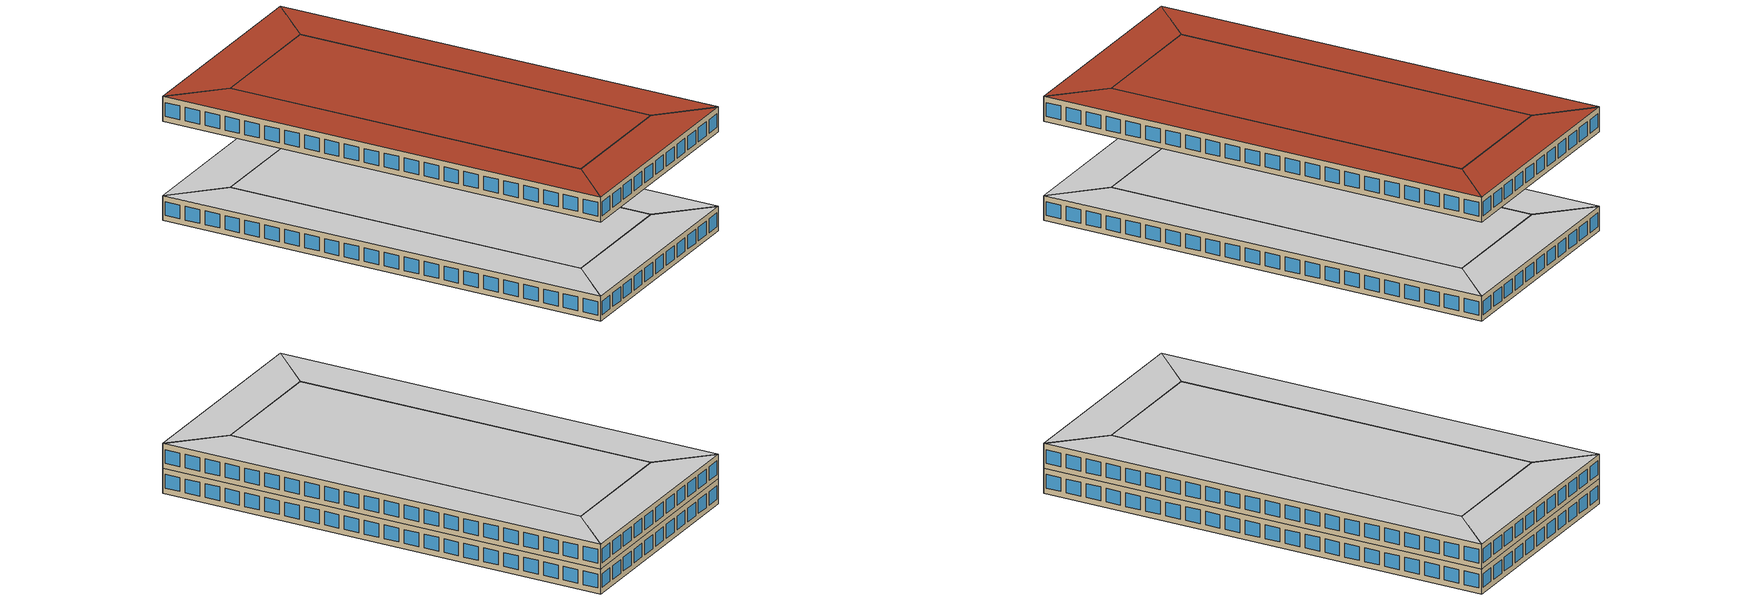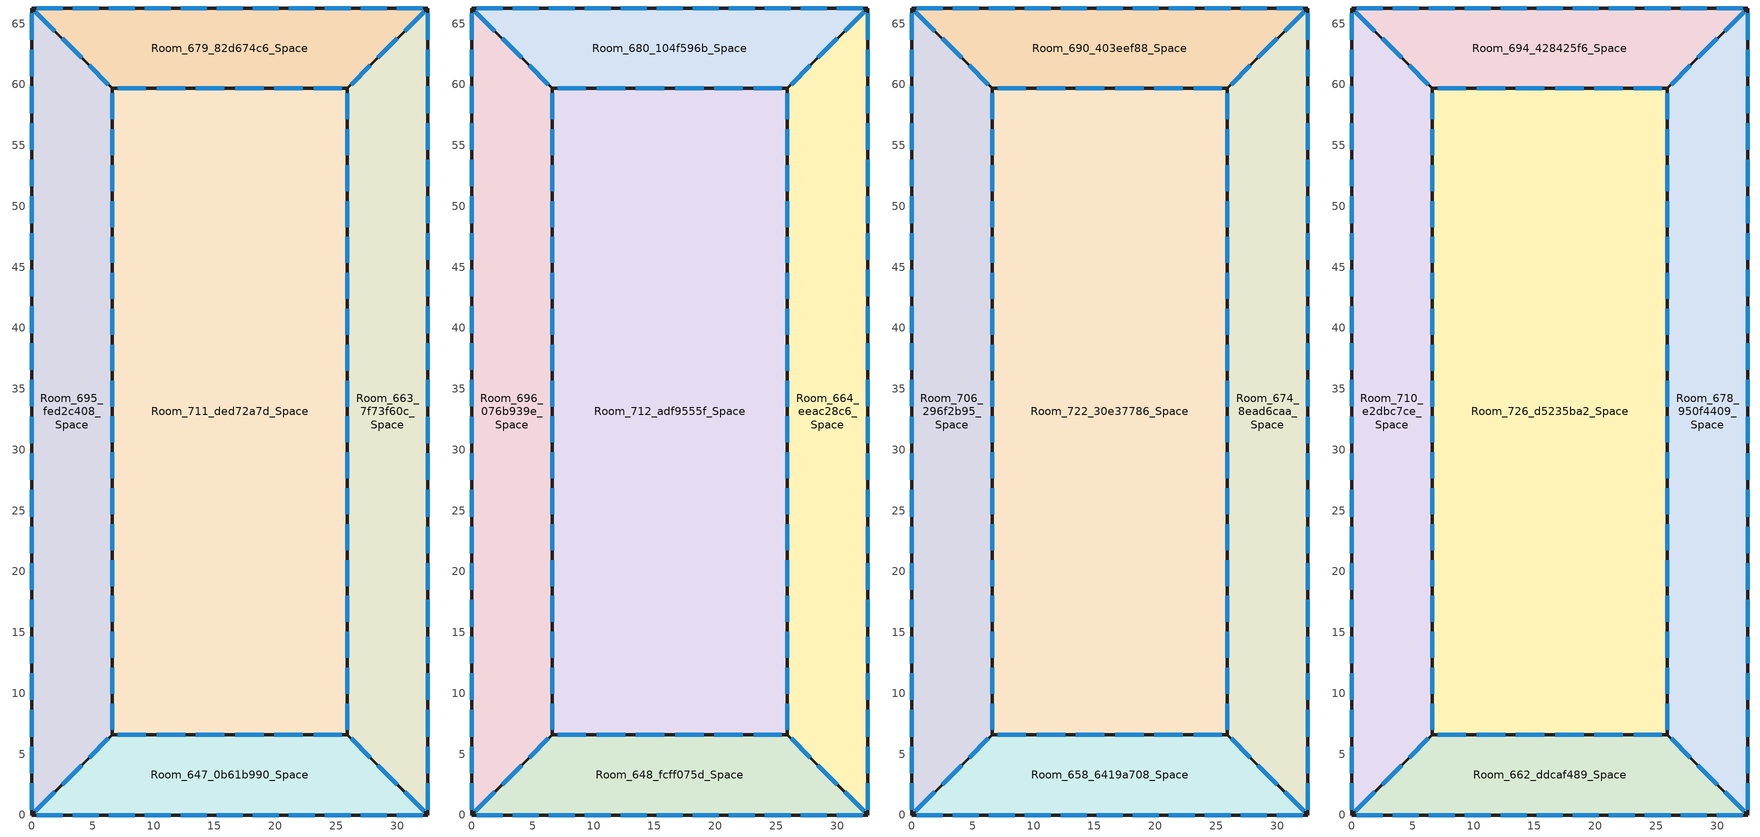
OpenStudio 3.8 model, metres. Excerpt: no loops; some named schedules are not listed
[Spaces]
Room_647_0b61b990_Space
 floor ground: 25.92,6.6 32.52,0 0,0 6.6,6.6 z0
 wall outside: 25.92,6.6 6.6,6.6 0,0 32.52,0 25.92,6.6 z0:3.62
 window: 25.48,6.6 23.15,6.6 / 22.26,6.6 19.92,6.6 / 19.04,6.6 16.7,6.6 / 15.82,6.6 13.48,6.6 / 12.6,6.6 10.26,6.6 / 9.38,6.6 7.04,6.6 / 6.3,6.3 4.7,4.7 / 4.1,4.1 2.5,2.5 / 1.9,1.9 0.3,0.3 / 32.22,0.3 30.63,1.9 / 30.02,2.5 28.43,4.1 / 27.82,4.7 26.23,6.3 / 0.41,0 2.55,0 / 3.36,0 5.51,0 / 6.32,0 8.46,0 / 9.28,0 11.42,0 / 12.23,0 14.38,0 / 15.19,0 17.33,0 / 18.15,0 20.29,0 / 21.1,0 23.25,0 / 24.06,0 26.2,0 / 27.02,0 29.16,0 / 29.97,0 32.12,0 z0.8:2.8
 roof outside: 32.52,0 25.92,6.6 6.6,6.6 0,0 z3.62
Room_663_7f73f60c_Space
 floor ground: 32.52,66.29 32.52,0 25.92,6.6 25.92,59.69 z0
 wall outside: 25.92,6.6 32.52,0 32.52,66.29 25.92,59.69 25.92,6.6 z0:3.62
 window: 26.23,6.3 27.82,4.7 / 28.43,4.1 30.02,2.5 / 30.63,1.9 32.22,0.3 / 25.92,59.28 25.92,57.14 / 25.92,56.33 25.92,54.19 / 25.92,53.38 25.92,51.24 / 25.92,50.43 25.92,48.29 / 25.92,47.48 25.92,45.35 / 25.92,44.53 25.92,42.4 / 25.92,41.58 25.92,39.45 / 25.92,38.64 25.92,36.5 / 25.92,35.69 25.92,33.55 / 25.92,32.74 25.92,30.6 / 25.92,29.79 25.92,27.65 / 25.92,26.84 25.92,24.7 / 25.92,23.89 25.92,21.75 / 25.92,20.94 25.92,18.8 / 25.92,17.99 25.92,15.85 / 25.92,15.04 25.92,12.9 / 25.92,12.09 25.92,9.95 / 25.92,9.14 25.92,7 / 32.22,65.98 30.63,64.39 / 30.02,63.78 28.43,62.19 / 27.82,61.58 26.23,59.99 / 32.52,0.41 32.52,2.6 / 32.52,3.43 32.52,5.61 / 32.52,6.44 32.52,8.62 / 32.52,9.45 32.52,11.64 / 32.52,12.47 32.52,14.65 / 32.52,15.48 32.52,17.66 / 32.52,18.49 32.52,20.68 / 32.52,21.51 32.52,23.69 / 32.52,24.52 32.52,26.7 / 32.52,27.53 32.52,29.72 / 32.52,30.54 32.52,32.73 / 32.52,33.56 32.52,35.74 / 32.52,36.57 32.52,38.75 / 32.52,39.58 32.52,41.77 / 32.52,42.6 32.52,44.78 / 32.52,45.61 32.52,47.79 / 32.52,48.62 32.52,50.81 / 32.52,51.63 32.52,53.82 / 32.52,54.65 32.52,56.83 / 32.52,57.66 32.52,59.84 / 32.52,60.67 32.52,62.86 / 32.52,63.69 32.52,65.87 z0.8:2.8
 roof outside: 32.52,0 32.52,66.29 25.92,59.69 25.92,6.6 z3.62
Room_679_82d674c6_Space
 floor ground: 0,66.29 32.52,66.29 25.92,59.69 6.6,59.69 z0
 wall outside: 25.92,59.69 32.52,66.29 0,66.29 6.6,59.69 25.92,59.69 z0:3.62
 window: 26.23,59.99 27.82,61.58 / 28.43,62.19 30.02,63.78 / 30.63,64.39 32.22,65.98 / 7.04,59.69 9.38,59.69 / 10.26,59.69 12.6,59.69 / 13.48,59.69 15.82,59.69 / 16.7,59.69 19.04,59.69 / 19.92,59.69 22.26,59.69 / 23.15,59.69 25.48,59.69 / 0.3,65.98 1.9,64.39 / 2.5,63.78 4.1,62.19 / 4.7,61.58 6.3,59.99 / 32.12,66.29 29.97,66.29 / 29.16,66.29 27.02,66.29 / 26.2,66.29 24.06,66.29 / 23.25,66.29 21.1,66.29 / 20.29,66.29 18.15,66.29 / 17.33,66.29 15.19,66.29 / 14.38,66.29 12.23,66.29 / 11.42,66.29 9.28,66.29 / 8.46,66.29 6.32,66.29 / 5.51,66.29 3.36,66.29 / 2.55,66.29 0.41,66.29 z0.8:2.8
 roof outside: 25.92,59.69 32.52,66.29 0,66.29 6.6,59.69 z3.62
Room_695_fed2c408_Space
 floor ground: 0,66.29 6.6,59.69 6.6,6.6 0,0 z0
 wall outside: 6.6,59.69 0,66.29 0,0 6.6,6.6 6.6,59.69 z0:3.62
 window: 6.3,59.99 4.7,61.58 / 4.1,62.19 2.5,63.78 / 1.9,64.39 0.3,65.98 / 0.3,0.3 1.9,1.9 / 2.5,2.5 4.1,4.1 / 4.7,4.7 6.3,6.3 / 6.6,7 6.6,9.14 / 6.6,9.95 6.6,12.09 / 6.6,12.9 6.6,15.04 / 6.6,15.85 6.6,17.99 / 6.6,18.8 6.6,20.94 / 6.6,21.75 6.6,23.89 / 6.6,24.7 6.6,26.84 / 6.6,27.65 6.6,29.79 / 6.6,30.6 6.6,32.74 / 6.6,33.55 6.6,35.69 / 6.6,36.5 6.6,38.64 / 6.6,39.45 6.6,41.58 / 6.6,42.4 6.6,44.53 / 6.6,45.35 6.6,47.48 / 6.6,48.29 6.6,50.43 / 6.6,51.24 6.6,53.38 / 6.6,54.19 6.6,56.33 / 6.6,57.14 6.6,59.28 / 0,65.87 0,63.69 / 0,62.86 0,60.67 / 0,59.85 0,57.66 / 0,56.83 0,54.65 / 0,53.82 0,51.63 / 0,50.81 0,48.62 / 0,47.79 0,45.61 / 0,44.78 0,42.6 / 0,41.77 0,39.58 / 0,38.75 0,36.57 / 0,35.74 0,33.56 / 0,32.73 0,30.54 / 0,29.72 0,27.53 / 0,26.7 0,24.52 / 0,23.69 0,21.51 / 0,20.68 0,18.49 / 0,17.66 0,15.48 / 0,14.65 0,12.47 / 0,11.64 0,9.45 / 0,8.62 0,6.44 / 0,5.61 0,3.43 / 0,2.6 0,0.41 z0.8:2.8
 roof outside: 0,0 6.6,6.6 6.6,59.69 0,66.29 z3.62
Room_711_ded72a7d_Space
 floor ground: 6.6,59.69 25.92,59.69 25.92,6.6 6.6,6.6 z0
 wall outside: 6.6,59.69 6.6,6.6 25.92,6.6 25.92,59.69 6.6,59.69 z0:3.62
 window: 6.6,59.28 6.6,57.14 / 6.6,56.33 6.6,54.19 / 6.6,53.38 6.6,51.24 / 6.6,50.43 6.6,48.29 / 6.6,47.48 6.6,45.35 / 6.6,44.53 6.6,42.4 / 6.6,41.58 6.6,39.45 / 6.6,38.64 6.6,36.5 / 6.6,35.69 6.6,33.55 / 6.6,32.74 6.6,30.6 / 6.6,29.79 6.6,27.65 / 6.6,26.84 6.6,24.7 / 6.6,23.89 6.6,21.75 / 6.6,20.94 6.6,18.8 / 6.6,17.99 6.6,15.85 / 6.6,15.04 6.6,12.9 / 6.6,12.09 6.6,9.95 / 6.6,9.14 6.6,7 / 25.48,59.69 23.15,59.69 / 22.26,59.69 19.92,59.69 / 19.04,59.69 16.7,59.69 / 15.82,59.69 13.48,59.69 / 12.6,59.69 10.26,59.69 / 9.38,59.69 7.04,59.69 / 25.92,7 25.92,9.14 / 25.92,9.95 25.92,12.09 / 25.92,12.9 25.92,15.04 / 25.92,15.85 25.92,17.99 / 25.92,18.8 25.92,20.94 / 25.92,21.75 25.92,23.89 / 25.92,24.7 25.92,26.84 / 25.92,27.65 25.92,29.79 / 25.92,30.6 25.92,32.74 / 25.92,33.55 25.92,35.69 / 25.92,36.5 25.92,38.64 / 25.92,39.45 25.92,41.58 / 25.92,42.4 25.92,44.53 / 25.92,45.35 25.92,47.48 / 25.92,48.29 25.92,50.43 / 25.92,51.24 25.92,53.38 / 25.92,54.19 25.92,56.33 / 25.92,57.14 25.92,59.28 / 7.04,6.6 9.38,6.6 / 10.26,6.6 12.6,6.6 / 13.48,6.6 15.82,6.6 / 16.7,6.6 19.04,6.6 / 19.92,6.6 22.26,6.6 / 23.15,6.6 25.48,6.6 z0.8:2.8
 roof outside: 25.92,6.6 25.92,59.69 6.6,59.69 6.6,6.6 z3.62
Room_648_fcff075d_Space
 floor outside: 25.92,6.6 32.52,0 0,0 6.6,6.6 z3.62
 wall outside: 25.92,6.6 6.6,6.6 0,0 32.52,0 25.92,6.6 z3.62:7.25
 window: 25.48,6.6 23.15,6.6 / 22.26,6.6 19.92,6.6 / 19.04,6.6 16.7,6.6 / 15.82,6.6 13.48,6.6 / 12.6,6.6 10.26,6.6 / 9.38,6.6 7.04,6.6 / 6.3,6.3 4.7,4.7 / 4.1,4.1 2.5,2.5 / 1.9,1.9 0.3,0.3 / 32.22,0.3 30.63,1.9 / 30.02,2.5 28.43,4.1 / 27.82,4.7 26.23,6.3 / 0.41,0 2.55,0 / 3.36,0 5.51,0 / 6.32,0 8.46,0 / 9.28,0 11.42,0 / 12.23,0 14.38,0 / 15.19,0 17.33,0 / 18.15,0 20.29,0 / 21.1,0 23.25,0 / 24.06,0 26.2,0 / 27.02,0 29.16,0 / 29.97,0 32.12,0 z4.42:6.42
 ceiling adiabatic: 32.52,0 25.92,6.6 6.6,6.6 0,0 z7.25
Room_680_104f596b_Space
 floor outside: 0,66.29 32.52,66.29 25.92,59.69 6.6,59.69 z3.62
 wall outside: 25.92,59.69 32.52,66.29 0,66.29 6.6,59.69 25.92,59.69 z3.62:7.25
 window: 26.23,59.99 27.82,61.58 / 28.43,62.19 30.02,63.78 / 30.63,64.39 32.22,65.98 / 7.04,59.69 9.38,59.69 / 10.26,59.69 12.6,59.69 / 13.48,59.69 15.82,59.69 / 16.7,59.69 19.04,59.69 / 19.92,59.69 22.26,59.69 / 23.15,59.69 25.48,59.69 / 0.3,65.98 1.9,64.39 / 2.5,63.78 4.1,62.19 / 4.7,61.58 6.3,59.99 / 32.12,66.29 29.97,66.29 / 29.16,66.29 27.02,66.29 / 26.2,66.29 24.06,66.29 / 23.25,66.29 21.1,66.29 / 20.29,66.29 18.15,66.29 / 17.33,66.29 15.19,66.29 / 14.38,66.29 12.23,66.29 / 11.42,66.29 9.28,66.29 / 8.46,66.29 6.32,66.29 / 5.51,66.29 3.36,66.29 / 2.55,66.29 0.41,66.29 z4.42:6.42
 ceiling adiabatic: 25.92,59.69 32.52,66.29 0,66.29 6.6,59.69 z7.25
Room_696_076b939e_Space
 floor outside: 0,66.29 6.6,59.69 6.6,6.6 0,0 z3.62
 wall outside: 6.6,59.69 0,66.29 0,0 6.6,6.6 6.6,59.69 z3.62:7.25
 window: 6.3,59.99 4.7,61.58 / 4.1,62.19 2.5,63.78 / 1.9,64.39 0.3,65.98 / 0.3,0.3 1.9,1.9 / 2.5,2.5 4.1,4.1 / 4.7,4.7 6.3,6.3 / 6.6,7 6.6,9.14 / 6.6,9.95 6.6,12.09 / 6.6,12.9 6.6,15.04 / 6.6,15.85 6.6,17.99 / 6.6,18.8 6.6,20.94 / 6.6,21.75 6.6,23.89 / 6.6,24.7 6.6,26.84 / 6.6,27.65 6.6,29.79 / 6.6,30.6 6.6,32.74 / 6.6,33.55 6.6,35.69 / 6.6,36.5 6.6,38.64 / 6.6,39.45 6.6,41.58 / 6.6,42.4 6.6,44.53 / 6.6,45.35 6.6,47.48 / 6.6,48.29 6.6,50.43 / 6.6,51.24 6.6,53.38 / 6.6,54.19 6.6,56.33 / 6.6,57.14 6.6,59.28 / 0,65.87 0,63.69 / 0,62.86 0,60.67 / 0,59.85 0,57.66 / 0,56.83 0,54.65 / 0,53.82 0,51.63 / 0,50.81 0,48.62 / 0,47.79 0,45.61 / 0,44.78 0,42.6 / 0,41.77 0,39.58 / 0,38.75 0,36.57 / 0,35.74 0,33.56 / 0,32.73 0,30.54 / 0,29.72 0,27.53 / 0,26.7 0,24.52 / 0,23.69 0,21.51 / 0,20.68 0,18.49 / 0,17.66 0,15.48 / 0,14.65 0,12.47 / 0,11.64 0,9.45 / 0,8.62 0,6.44 / 0,5.61 0,3.43 / 0,2.6 0,0.41 z4.42:6.42
 ceiling adiabatic: 0,0 6.6,6.6 6.6,59.69 0,66.29 z7.25
Room_712_adf9555f_Space
 floor outside: 6.6,59.69 25.92,59.69 25.92,6.6 6.6,6.6 z3.62
 wall outside: 6.6,59.69 6.6,6.6 25.92,6.6 25.92,59.69 6.6,59.69 z3.62:7.25
 window: 13.48,6.6 15.82,6.6 / 23.15,6.6 25.48,6.6 / 7.04,6.6 9.38,6.6 / 10.26,6.6 12.6,6.6 / 16.7,6.6 19.04,6.6 / 19.92,6.6 22.26,6.6 / 15.82,59.69 13.48,59.69 / 19.04,59.69 16.7,59.69 / 22.26,59.69 19.92,59.69 / 9.38,59.69 7.04,59.69 / 25.48,59.69 23.15,59.69 / 12.6,59.69 10.26,59.69 / 6.6,56.33 6.6,54.19 / 6.6,15.04 6.6,12.9 / 6.6,29.79 6.6,27.65 / 6.6,41.58 6.6,39.45 / 6.6,35.69 6.6,33.55 / 6.6,9.14 6.6,7 / 6.6,12.09 6.6,9.95 / 6.6,38.64 6.6,36.5 / 6.6,44.53 6.6,42.4 / 6.6,50.43 6.6,48.29 / 6.6,17.99 6.6,15.85 / 6.6,32.74 6.6,30.6 / 6.6,26.84 6.6,24.7 / 6.6,23.89 6.6,21.75 / 6.6,20.94 6.6,18.8 / 6.6,47.48 6.6,45.35 / 6.6,53.38 6.6,51.24 / 6.6,59.28 6.6,57.14 / 25.92,9.95 25.92,12.09 / 25.92,7 25.92,9.14 / 25.92,57.14 25.92,59.28 / 25.92,54.19 25.92,56.33 / 25.92,45.35 25.92,47.48 / 25.92,42.4 25.92,44.53 / 25.92,39.45 25.92,41.58 / 25.92,36.5 25.92,38.64 / 25.92,24.7 25.92,26.84 / 25.92,15.85 25.92,17.99 / 25.92,12.9 25.92,15.04 / 25.92,27.65 25.92,29.79 / 25.92,18.8 25.92,20.94 / 25.92,21.75 25.92,23.89 / 25.92,51.24 25.92,53.38 / 25.92,48.29 25.92,50.43 / 25.92,33.55 25.92,35.69 / 25.92,30.6 25.92,32.74 z4.42:6.42
 ceiling adiabatic: 25.92,6.6 25.92,59.69 6.6,59.69 6.6,6.6 z7.25
Room_664_eeac28c6_Space
 floor outside: 32.52,66.29 32.52,0 25.92,6.6 25.92,59.69 z3.62
 wall outside: 32.52,0 32.52,66.29 25.92,59.69 25.92,6.6 32.52,0 z3.62:7.25
 window: 26.23,6.3 27.82,4.7 / 28.43,4.1 30.02,2.5 / 30.63,1.9 32.22,0.3 / 32.22,65.98 30.63,64.39 / 30.02,63.78 28.43,62.19 / 27.82,61.58 26.23,59.99 / 32.52,9.45 32.52,11.64 / 32.52,63.69 32.52,65.87 / 32.52,39.58 32.52,41.77 / 32.52,24.52 32.52,26.7 / 32.52,27.53 32.52,29.72 / 32.52,3.43 32.52,5.61 / 32.52,6.44 32.52,8.62 / 32.52,12.47 32.52,14.65 / 32.52,15.48 32.52,17.66 / 32.52,18.49 32.52,20.68 / 32.52,21.51 32.52,23.69 / 32.52,60.67 32.52,62.86 / 32.52,57.66 32.52,59.84 / 32.52,54.65 32.52,56.83 / 32.52,51.63 32.52,53.82 / 32.52,48.62 32.52,50.81 / 32.52,45.61 32.52,47.79 / 32.52,42.6 32.52,44.78 / 32.52,36.57 32.52,38.75 / 32.52,33.56 32.52,35.74 / 32.52,30.54 32.52,32.73 / 32.52,0.41 32.52,2.6 / 25.92,12.09 25.92,9.95 / 25.92,26.84 25.92,24.7 / 25.92,38.64 25.92,36.5 / 25.92,41.58 25.92,39.45 / 25.92,44.53 25.92,42.4 / 25.92,47.48 25.92,45.35 / 25.92,56.33 25.92,54.19 / 25.92,59.28 25.92,57.14 / 25.92,17.99 25.92,15.85 / 25.92,15.04 25.92,12.9 / 25.92,9.14 25.92,7 / 25.92,29.79 25.92,27.65 / 25.92,23.89 25.92,21.75 / 25.92,20.94 25.92,18.8 / 25.92,32.74 25.92,30.6 / 25.92,35.69 25.92,33.55 / 25.92,50.43 25.92,48.29 / 25.92,53.38 25.92,51.24 z4.42:6.42
 ceiling adiabatic: 32.52,0 32.52,66.29 25.92,59.69 25.92,6.6 z7.25
Room_658_6419a708_Space
 floor adiabatic: 25.92,6.6 32.52,0 0,0 6.6,6.6 z39.88
 wall outside: 25.92,6.6 6.6,6.6 0,0 32.52,0 25.92,6.6 z39.88:43.5
 window: 25.48,6.6 23.15,6.6 / 22.26,6.6 19.92,6.6 / 19.04,6.6 16.7,6.6 / 15.82,6.6 13.48,6.6 / 12.6,6.6 10.26,6.6 / 9.38,6.6 7.04,6.6 / 6.3,6.3 4.7,4.7 / 4.1,4.1 2.5,2.5 / 1.9,1.9 0.3,0.3 / 32.22,0.3 30.63,1.9 / 30.02,2.5 28.43,4.1 / 27.82,4.7 26.23,6.3 / 0.41,0 2.55,0 / 3.36,0 5.51,0 / 6.32,0 8.46,0 / 9.28,0 11.42,0 / 12.23,0 14.38,0 / 15.19,0 17.33,0 / 18.15,0 20.29,0 / 21.1,0 23.25,0 / 24.06,0 26.2,0 / 27.02,0 29.16,0 / 29.97,0 32.12,0 z40.67:42.67
 ceiling adiabatic: 32.52,0 25.92,6.6 6.6,6.6 0,0 z43.5
Room_674_8ead6caa_Space
 floor adiabatic: 32.52,66.29 32.52,0 25.92,6.6 25.92,59.69 z39.88
 wall outside: 25.92,6.6 32.52,0 32.52,66.29 25.92,59.69 25.92,6.6 z39.88:43.5
 window: 26.23,6.3 27.82,4.7 / 28.43,4.1 30.02,2.5 / 30.63,1.9 32.22,0.3 / 25.92,59.28 25.92,57.14 / 25.92,56.33 25.92,54.19 / 25.92,53.38 25.92,51.24 / 25.92,50.43 25.92,48.29 / 25.92,47.48 25.92,45.35 / 25.92,44.53 25.92,42.4 / 25.92,41.58 25.92,39.45 / 25.92,38.64 25.92,36.5 / 25.92,35.69 25.92,33.55 / 25.92,32.74 25.92,30.6 / 25.92,29.79 25.92,27.65 / 25.92,26.84 25.92,24.7 / 25.92,23.89 25.92,21.75 / 25.92,20.94 25.92,18.8 / 25.92,17.99 25.92,15.85 / 25.92,15.04 25.92,12.9 / 25.92,12.09 25.92,9.95 / 25.92,9.14 25.92,7 / 32.22,65.98 30.63,64.39 / 30.02,63.78 28.43,62.19 / 27.82,61.58 26.23,59.99 / 32.52,0.41 32.52,2.6 / 32.52,3.43 32.52,5.61 / 32.52,6.44 32.52,8.62 / 32.52,9.45 32.52,11.64 / 32.52,12.47 32.52,14.65 / 32.52,15.48 32.52,17.66 / 32.52,18.49 32.52,20.68 / 32.52,21.51 32.52,23.69 / 32.52,24.52 32.52,26.7 / 32.52,27.53 32.52,29.72 / 32.52,30.54 32.52,32.73 / 32.52,33.56 32.52,35.74 / 32.52,36.57 32.52,38.75 / 32.52,39.58 32.52,41.77 / 32.52,42.6 32.52,44.78 / 32.52,45.61 32.52,47.79 / 32.52,48.62 32.52,50.81 / 32.52,51.63 32.52,53.82 / 32.52,54.65 32.52,56.83 / 32.52,57.66 32.52,59.84 / 32.52,60.67 32.52,62.86 / 32.52,63.69 32.52,65.87 z40.67:42.67
 ceiling adiabatic: 32.52,0 32.52,66.29 25.92,59.69 25.92,6.6 z43.5
Room_690_403eef88_Space
 floor adiabatic: 0,66.29 32.52,66.29 25.92,59.69 6.6,59.69 z39.88
 wall outside: 25.92,59.69 32.52,66.29 0,66.29 6.6,59.69 25.92,59.69 z39.88:43.5
 window: 26.23,59.99 27.82,61.58 / 28.43,62.19 30.02,63.78 / 30.63,64.39 32.22,65.98 / 7.04,59.69 9.38,59.69 / 10.26,59.69 12.6,59.69 / 13.48,59.69 15.82,59.69 / 16.7,59.69 19.04,59.69 / 19.92,59.69 22.26,59.69 / 23.15,59.69 25.48,59.69 / 0.3,65.98 1.9,64.39 / 2.5,63.78 4.1,62.19 / 4.7,61.58 6.3,59.99 / 32.12,66.29 29.97,66.29 / 29.16,66.29 27.02,66.29 / 26.2,66.29 24.06,66.29 / 23.25,66.29 21.1,66.29 / 20.29,66.29 18.15,66.29 / 17.33,66.29 15.19,66.29 / 14.38,66.29 12.23,66.29 / 11.42,66.29 9.28,66.29 / 8.46,66.29 6.32,66.29 / 5.51,66.29 3.36,66.29 / 2.55,66.29 0.41,66.29 z40.67:42.67
 ceiling adiabatic: 25.92,59.69 32.52,66.29 0,66.29 6.6,59.69 z43.5
Room_706_296f2b95_Space
 floor adiabatic: 0,66.29 6.6,59.69 6.6,6.6 0,0 z39.88
 wall outside: 6.6,59.69 0,66.29 0,0 6.6,6.6 6.6,59.69 z39.88:43.5
 window: 6.3,59.99 4.7,61.58 / 4.1,62.19 2.5,63.78 / 1.9,64.39 0.3,65.98 / 0.3,0.3 1.9,1.9 / 2.5,2.5 4.1,4.1 / 4.7,4.7 6.3,6.3 / 6.6,7 6.6,9.14 / 6.6,9.95 6.6,12.09 / 6.6,12.9 6.6,15.04 / 6.6,15.85 6.6,17.99 / 6.6,18.8 6.6,20.94 / 6.6,21.75 6.6,23.89 / 6.6,24.7 6.6,26.84 / 6.6,27.65 6.6,29.79 / 6.6,30.6 6.6,32.74 / 6.6,33.55 6.6,35.69 / 6.6,36.5 6.6,38.64 / 6.6,39.45 6.6,41.58 / 6.6,42.4 6.6,44.53 / 6.6,45.35 6.6,47.48 / 6.6,48.29 6.6,50.43 / 6.6,51.24 6.6,53.38 / 6.6,54.19 6.6,56.33 / 6.6,57.14 6.6,59.28 / 0,65.87 0,63.69 / 0,62.86 0,60.67 / 0,59.85 0,57.66 / 0,56.83 0,54.65 / 0,53.82 0,51.63 / 0,50.81 0,48.62 / 0,47.79 0,45.61 / 0,44.78 0,42.6 / 0,41.77 0,39.58 / 0,38.75 0,36.57 / 0,35.74 0,33.56 / 0,32.73 0,30.54 / 0,29.72 0,27.53 / 0,26.7 0,24.52 / 0,23.69 0,21.51 / 0,20.68 0,18.49 / 0,17.66 0,15.48 / 0,14.65 0,12.47 / 0,11.64 0,9.45 / 0,8.62 0,6.44 / 0,5.61 0,3.43 / 0,2.6 0,0.41 z40.67:42.67
 ceiling adiabatic: 0,0 6.6,6.6 6.6,59.69 0,66.29 z43.5
Room_722_30e37786_Space
 floor adiabatic: 6.6,59.69 25.92,59.69 25.92,6.6 6.6,6.6 z39.88
 wall outside: 6.6,59.69 6.6,6.6 25.92,6.6 25.92,59.69 6.6,59.69 z39.88:43.5
 window: 6.6,59.28 6.6,57.14 / 6.6,56.33 6.6,54.19 / 6.6,53.38 6.6,51.24 / 6.6,50.43 6.6,48.29 / 6.6,47.48 6.6,45.35 / 6.6,44.53 6.6,42.4 / 6.6,41.58 6.6,39.45 / 6.6,38.64 6.6,36.5 / 6.6,35.69 6.6,33.55 / 6.6,32.74 6.6,30.6 / 6.6,29.79 6.6,27.65 / 6.6,26.84 6.6,24.7 / 6.6,23.89 6.6,21.75 / 6.6,20.94 6.6,18.8 / 6.6,17.99 6.6,15.85 / 6.6,15.04 6.6,12.9 / 6.6,12.09 6.6,9.95 / 6.6,9.14 6.6,7 / 25.48,59.69 23.15,59.69 / 22.26,59.69 19.92,59.69 / 19.04,59.69 16.7,59.69 / 15.82,59.69 13.48,59.69 / 12.6,59.69 10.26,59.69 / 9.38,59.69 7.04,59.69 / 25.92,7 25.92,9.14 / 25.92,9.95 25.92,12.09 / 25.92,12.9 25.92,15.04 / 25.92,15.85 25.92,17.99 / 25.92,18.8 25.92,20.94 / 25.92,21.75 25.92,23.89 / 25.92,24.7 25.92,26.84 / 25.92,27.65 25.92,29.79 / 25.92,30.6 25.92,32.74 / 25.92,33.55 25.92,35.69 / 25.92,36.5 25.92,38.64 / 25.92,39.45 25.92,41.58 / 25.92,42.4 25.92,44.53 / 25.92,45.35 25.92,47.48 / 25.92,48.29 25.92,50.43 / 25.92,51.24 25.92,53.38 / 25.92,54.19 25.92,56.33 / 25.92,57.14 25.92,59.28 / 7.04,6.6 9.38,6.6 / 10.26,6.6 12.6,6.6 / 13.48,6.6 15.82,6.6 / 16.7,6.6 19.04,6.6 / 19.92,6.6 22.26,6.6 / 23.15,6.6 25.48,6.6 z40.67:42.67
 ceiling adiabatic: 25.92,6.6 25.92,59.69 6.6,59.69 6.6,6.6 z43.5
Room_662_ddcaf489_Space
 floor adiabatic: 25.92,6.6 32.52,0 0,0 6.6,6.6 z54.38
 wall outside: 25.92,6.6 6.6,6.6 0,0 32.52,0 25.92,6.6 z54.38:58
 window: 25.48,6.6 23.15,6.6 / 22.26,6.6 19.92,6.6 / 19.04,6.6 16.7,6.6 / 15.82,6.6 13.48,6.6 / 12.6,6.6 10.26,6.6 / 9.38,6.6 7.04,6.6 / 6.3,6.3 4.7,4.7 / 4.1,4.1 2.5,2.5 / 1.9,1.9 0.3,0.3 / 32.22,0.3 30.63,1.9 / 30.02,2.5 28.43,4.1 / 27.82,4.7 26.23,6.3 / 0.41,0 2.55,0 / 3.36,0 5.51,0 / 6.32,0 8.46,0 / 9.28,0 11.42,0 / 12.23,0 14.38,0 / 15.19,0 17.33,0 / 18.15,0 20.29,0 / 21.1,0 23.25,0 / 24.06,0 26.2,0 / 27.02,0 29.16,0 / 29.97,0 32.12,0 z55.17:57.17
 roof outside: 32.52,0 25.92,6.6 6.6,6.6 0,0 z58
Room_678_950f4409_Space
 floor adiabatic: 32.52,66.29 32.52,0 25.92,6.6 25.92,59.69 z54.38
 wall outside: 25.92,6.6 32.52,0 32.52,66.29 25.92,59.69 25.92,6.6 z54.38:58
 window: 26.23,6.3 27.82,4.7 / 28.43,4.1 30.02,2.5 / 30.63,1.9 32.22,0.3 / 25.92,59.28 25.92,57.14 / 25.92,56.33 25.92,54.19 / 25.92,53.38 25.92,51.24 / 25.92,50.43 25.92,48.29 / 25.92,47.48 25.92,45.35 / 25.92,44.53 25.92,42.4 / 25.92,41.58 25.92,39.45 / 25.92,38.64 25.92,36.5 / 25.92,35.69 25.92,33.55 / 25.92,32.74 25.92,30.6 / 25.92,29.79 25.92,27.65 / 25.92,26.84 25.92,24.7 / 25.92,23.89 25.92,21.75 / 25.92,20.94 25.92,18.8 / 25.92,17.99 25.92,15.85 / 25.92,15.04 25.92,12.9 / 25.92,12.09 25.92,9.95 / 25.92,9.14 25.92,7 / 32.22,65.98 30.63,64.39 / 30.02,63.78 28.43,62.19 / 27.82,61.58 26.23,59.99 / 32.52,0.41 32.52,2.6 / 32.52,3.43 32.52,5.61 / 32.52,6.44 32.52,8.62 / 32.52,9.45 32.52,11.64 / 32.52,12.47 32.52,14.65 / 32.52,15.48 32.52,17.66 / 32.52,18.49 32.52,20.68 / 32.52,21.51 32.52,23.69 / 32.52,24.52 32.52,26.7 / 32.52,27.53 32.52,29.72 / 32.52,30.54 32.52,32.73 / 32.52,33.56 32.52,35.74 / 32.52,36.57 32.52,38.75 / 32.52,39.58 32.52,41.77 / 32.52,42.6 32.52,44.78 / 32.52,45.61 32.52,47.79 / 32.52,48.62 32.52,50.81 / 32.52,51.63 32.52,53.82 / 32.52,54.65 32.52,56.83 / 32.52,57.66 32.52,59.84 / 32.52,60.67 32.52,62.86 / 32.52,63.69 32.52,65.87 z55.17:57.17
 roof outside: 32.52,0 32.52,66.29 25.92,59.69 25.92,6.6 z58
Room_694_428425f6_Space
 floor adiabatic: 0,66.29 32.52,66.29 25.92,59.69 6.6,59.69 z54.38
 wall outside: 25.92,59.69 32.52,66.29 0,66.29 6.6,59.69 25.92,59.69 z54.38:58
 window: 26.23,59.99 27.82,61.58 / 28.43,62.19 30.02,63.78 / 30.63,64.39 32.22,65.98 / 7.04,59.69 9.38,59.69 / 10.26,59.69 12.6,59.69 / 13.48,59.69 15.82,59.69 / 16.7,59.69 19.04,59.69 / 19.92,59.69 22.26,59.69 / 23.15,59.69 25.48,59.69 / 0.3,65.98 1.9,64.39 / 2.5,63.78 4.1,62.19 / 4.7,61.58 6.3,59.99 / 32.12,66.29 29.97,66.29 / 29.16,66.29 27.02,66.29 / 26.2,66.29 24.06,66.29 / 23.25,66.29 21.1,66.29 / 20.29,66.29 18.15,66.29 / 17.33,66.29 15.19,66.29 / 14.38,66.29 12.23,66.29 / 11.42,66.29 9.28,66.29 / 8.46,66.29 6.32,66.29 / 5.51,66.29 3.36,66.29 / 2.55,66.29 0.41,66.29 z55.17:57.17
 roof outside: 25.92,59.69 32.52,66.29 0,66.29 6.6,59.69 z58
Room_710_e2dbc7ce_Space
 floor adiabatic: 0,66.29 6.6,59.69 6.6,6.6 0,0 z54.38
 wall outside: 6.6,59.69 0,66.29 0,0 6.6,6.6 6.6,59.69 z54.38:58
 window: 6.3,59.99 4.7,61.58 / 4.1,62.19 2.5,63.78 / 1.9,64.39 0.3,65.98 / 0.3,0.3 1.9,1.9 / 2.5,2.5 4.1,4.1 / 4.7,4.7 6.3,6.3 / 6.6,7 6.6,9.14 / 6.6,9.95 6.6,12.09 / 6.6,12.9 6.6,15.04 / 6.6,15.85 6.6,17.99 / 6.6,18.8 6.6,20.94 / 6.6,21.75 6.6,23.89 / 6.6,24.7 6.6,26.84 / 6.6,27.65 6.6,29.79 / 6.6,30.6 6.6,32.74 / 6.6,33.55 6.6,35.69 / 6.6,36.5 6.6,38.64 / 6.6,39.45 6.6,41.58 / 6.6,42.4 6.6,44.53 / 6.6,45.35 6.6,47.48 / 6.6,48.29 6.6,50.43 / 6.6,51.24 6.6,53.38 / 6.6,54.19 6.6,56.33 / 6.6,57.14 6.6,59.28 / 0,65.87 0,63.69 / 0,62.86 0,60.67 / 0,59.85 0,57.66 / 0,56.83 0,54.65 / 0,53.82 0,51.63 / 0,50.81 0,48.62 / 0,47.79 0,45.61 / 0,44.78 0,42.6 / 0,41.77 0,39.58 / 0,38.75 0,36.57 / 0,35.74 0,33.56 / 0,32.73 0,30.54 / 0,29.72 0,27.53 / 0,26.7 0,24.52 / 0,23.69 0,21.51 / 0,20.68 0,18.49 / 0,17.66 0,15.48 / 0,14.65 0,12.47 / 0,11.64 0,9.45 / 0,8.62 0,6.44 / 0,5.61 0,3.43 / 0,2.6 0,0.41 z55.17:57.17
 roof outside: 0,0 6.6,6.6 6.6,59.69 0,66.29 z58
Room_726_d5235ba2_Space
 floor adiabatic: 6.6,59.69 25.92,59.69 25.92,6.6 6.6,6.6 z54.38
 wall outside: 6.6,59.69 6.6,6.6 25.92,6.6 25.92,59.69 6.6,59.69 z54.38:58
 window: 6.6,59.28 6.6,57.14 / 6.6,56.33 6.6,54.19 / 6.6,53.38 6.6,51.24 / 6.6,50.43 6.6,48.29 / 6.6,47.48 6.6,45.35 / 6.6,44.53 6.6,42.4 / 6.6,41.58 6.6,39.45 / 6.6,38.64 6.6,36.5 / 6.6,35.69 6.6,33.55 / 6.6,32.74 6.6,30.6 / 6.6,29.79 6.6,27.65 / 6.6,26.84 6.6,24.7 / 6.6,23.89 6.6,21.75 / 6.6,20.94 6.6,18.8 / 6.6,17.99 6.6,15.85 / 6.6,15.04 6.6,12.9 / 6.6,12.09 6.6,9.95 / 6.6,9.14 6.6,7 / 25.48,59.69 23.15,59.69 / 22.26,59.69 19.92,59.69 / 19.04,59.69 16.7,59.69 / 15.82,59.69 13.48,59.69 / 12.6,59.69 10.26,59.69 / 9.38,59.69 7.04,59.69 / 25.92,7 25.92,9.14 / 25.92,9.95 25.92,12.09 / 25.92,12.9 25.92,15.04 / 25.92,15.85 25.92,17.99 / 25.92,18.8 25.92,20.94 / 25.92,21.75 25.92,23.89 / 25.92,24.7 25.92,26.84 / 25.92,27.65 25.92,29.79 / 25.92,30.6 25.92,32.74 / 25.92,33.55 25.92,35.69 / 25.92,36.5 25.92,38.64 / 25.92,39.45 25.92,41.58 / 25.92,42.4 25.92,44.53 / 25.92,45.35 25.92,47.48 / 25.92,48.29 25.92,50.43 / 25.92,51.24 25.92,53.38 / 25.92,54.19 25.92,56.33 / 25.92,57.14 25.92,59.28 / 7.04,6.6 9.38,6.6 / 10.26,6.6 12.6,6.6 / 13.48,6.6 15.82,6.6 / 16.7,6.6 19.04,6.6 / 19.92,6.6 22.26,6.6 / 23.15,6.6 25.48,6.6 z55.17:57.17
 roof outside: 25.92,6.6 25.92,59.69 6.6,59.69 6.6,6.6 z58
[Building]
561_boulevard CrÃ©mazie Est (MTL)_101990_Y_2002_high: North Axis {deg}=0; Default Construction Set=Office_ 1980 2005_6A 2; Standards Building Type=MediumOffice
[Site]
Montreal Int'l: Latitude {deg}=45.47; Longitude {deg}=-73.75; Time Zone {hr}=-5; Elevation {m}=36; Terrain=City
[SizingPeriod:DesignDay] Day of Month=21; Solar Model Indicator=ASHRAEClearSky
Name | Maximum Dry-Bulb Temperature {C} | Daily Dry-Bulb Temperature Range {deltaC} | Barometric Pressure {Pa} | Wind Speed {m/s} | Wind Direction {deg} | Sky Clearness | Month | Day Type | Humidity Condition Type | Wetbulb or DewPoint at Maximum Dry-Bulb {C} | Rain Indicator | Snow Indicator | Daylight Saving Time Indicator | Dry-Bulb Temperature Range Modifier Type
Montreal Int'l Heating Design Day 99.6% Condns DB | -22.8 | 0 | 101099 | 3.6 | 294 | 0 | 1 | WinterDesignDay | Wetbulb | -22.8
Montreal Int'l Cooling Design Day 0.4% Condns DB=>MWB | 29.4 | 9.7 | 101099 | 4.8 | 228 | 1 | 7 | SummerDesignDay | Wetbulb | 22.7
Montreal Int'l Ann Htg 99.6% Condns DB | -23.7 | 0 | 100893 | 3.9 | 260 | 0 | 1 | WinterDesignDay | Wetbulb | -23.7 | No | No | No | DefaultMultipliers
Montreal Int'l Ann Hum_n 99.6% Condns DP=>MCDB | -23 | 0 | 100893 | 3.9 | 260 | 0 | 1 | WinterDesignDay | Dewpoint | -30.5 | No | No | No | DefaultMultipliers
[Site:WaterMainsTemperature]
Calculation Method=CorrelationFromWeatherFile
[ClimateZones]
Climate Zone Institution Name 1=ASHRAE; Climate Zone Document Name 1=ANSI/ASHRAE Standard 169; Climate Zone Document Year 1=2006; Climate Zone Value 1=6A; Climate Zone Institution Name 2=CEC; Climate Zone Document Name 2=California Climate Zone Descriptions; Climate Zone Document Year 2=1995
[Material:NoMass] Thermal Absorptance=0.9
Name | Roughness | Thermal Resistance {m2-K/W} | Solar Absorptance | Visible Absorptance
AQNC2024NMair less15 mm | MediumRough | 0.16 | 0.7 | 0.7
CP02 CARPET PAD | Smooth | 0.1 | 0.8 | 0.8
[Material]
Name | Roughness | Thickness {m} | Conductivity {W/m-K} | Density {kg/m3} | Specific Heat {J/kg-K} | Thermal Absorptance | Solar Absorptance | Visible Absorptance
G05 25mm wood | MediumSmooth | 0.0254 | 0.15 | 608 | 1630 | 0.9 | 0.5 | 0.5
AQNC2024standard concrete | MediumRough | 0.2 | 2.5 | 2400 | 840 | 0.7 | 0.7 | 0.7
AQNC2024concrete blocks | MediumRough | 0.2 | 1.1 | 800 | 920 | 0.7 | 0.7 | 0.7
AQNC2024expanded polystyrene type I 5 cm 1 | MediumRough | 0.05 | 0.0385 | 15 | 1500 | 0.7 | 0.7 | 0.7
AQNC2024gypsum board | MediumRough | 0.1 | 0.159 | 800 | 1090 | 0.7 | 0.7 | 0.7
AQNC2024built-up roofing 1 | MediumRough | 0.1 | 0.162 | 1121 | 1470 | 0.7 | 0.7 | 0.7
AQNC2024expanded polystyrene type I 15 cm 1 | MediumRough | 0.15 | 0.0385 | 15 | 1500 | 0.7 | 0.7 | 0.7
F16 Acoustic tile | MediumSmooth | 0.0191 | 0.06 | 368 | 590 | 0.9 | 0.3 | 0.3
M11 100mm lightweight concrete | MediumRough | 0.1016 | 0.53 | 1280 | 840 | 0.9 | 0.5 | 0.5
G01a 19mm gypsum board | MediumSmooth | 0.019 | 0.16 | 800 | 1090 | 0.9 | 0.4 | 0.4
MAT-CC05 4 HW CONCRETE | Rough | 0.1016 | 1.311 | 2240 | 836.8 | 0.9 | 0.85 | 0.85
I01 25mm insulation board | MediumRough | 0.0254 | 0.03 | 43 | 1210 | 0.9 | 0.6 | 0.6
F08 Metal surface 3; F08 Metal surface 4 | Smooth | 0.0008 | 45.28 | 7824 | 500 | 0.9 | 0.7 | 0.7
[WindowMaterial:SimpleGlazingSystem]
Double glazing good office: U-Factor {W/m2-K}=2.96; Solar Heat Gain Coefficient=0.4
[WindowMaterial:Glazing]
Clear 3mm: Optical Data Type=SpectralAverage; Thickness {m}=0.003; Solar Transmittance at Normal Incidence=0.837; Front Side Solar Reflectance at Normal Incidence=0.075; Back Side Solar Reflectance at Normal Incidence=0; Visible Transmittance at Normal Incidence=0.898; Front Side Visible Reflectance at Normal Incidence=0.081; Back Side Visible Reflectance at Normal Incidence=0; Infrared Transmittance at Normal Incidence=0; Front Side Infrared Hemispherical Emissivity=0.84; Back Side Infrared Hemispherical Emissivity=0.84; Conductivity {W/m-K}=0.9; Dirt Correction Factor for Solar and Visible Transmittance=1; Solar Diffusing=No
[Construction]
Interior Partition; Interior Door; Interior Partition 3: G05 25mm wood
AQ_Office_2024_Office  ground 1980 2005 6A: AQNC2024standard concrete, AQNC2024NMair less15 mm
AQ_Office_2024_Office  Wall 1980 2005 6A: AQNC2024concrete blocks, AQNC2024expanded polystyrene type I 5 cm 1, AQNC2024gypsum board
AQ_Office_2024_Office  roof 1980 2005 6A: AQNC2024built-up roofing 1, AQNC2024expanded polystyrene type I 15 cm 1
Interior Floor: F16 Acoustic tile, F05 Ceiling air space resistance, M11 100mm lightweight concrete
Interior Wall: G01a 19mm gypsum board, F04 Wall air space resistance, G01a 19mm gypsum board
Interior Ceiling: M11 100mm lightweight concrete, F05 Ceiling air space resistance, F16 Acoustic tile
ExtSlabCarpet 4in ClimateZone 1-8: MAT-CC05 4 HW CONCRETE, CP02 CARPET PAD
Double Glazing 2.96: Double glazing good office
Interior Window: Clear 3mm
Exterior Door 2: F08 Metal surface 3, I01 25mm insulation board
Exterior Door 3: F08 Metal surface 4, I01 25mm insulation board
[DefaultSurfaceConstructions]
Name | Floor Construction | Wall Construction | Roof Ceiling Construction
Default Surface Constructions 24; Default Surface Constructions 38 | AQ_Office_2024_Office  ground 1980 2005 6A | AQ_Office_2024_Office  Wall 1980 2005 6A | AQ_Office_2024_Office  roof 1980 2005 6A
Default Surface Constructions 36; Default Surface Constructions 39 | Interior Floor | Interior Wall | Interior Ceiling
Default Surface Constructions 37; Default Surface Constructions 40 | ExtSlabCarpet 4in ClimateZone 1-8 | ExtSlabCarpet 4in ClimateZone 1-8 | ExtSlabCarpet 4in ClimateZone 1-8
[DefaultSubSurfaceConstructions]
Name | Fixed Window Construction | Operable Window Construction | Door Construction | Tubular Daylight Dome Construction | Tubular Daylight Diffuser Construction
Default Sub Surface Constructions 28; Default Sub Surface Constructions 31 | Interior Window | Interior Window | Interior Door
Default Sub Surface Constructions 29 | Double Glazing 2.96 | Double Glazing 2.96 | Exterior Door 2 | Interior Window | Interior Window
Default Sub Surface Constructions 30 | Double Glazing 2.96 | Double Glazing 2.96 | Exterior Door 3 | Interior Window | Interior Window
[Material:AirGap]
Name | Thermal Resistance {m2-K/W}
F05 Ceiling air space resistance | 0.18
F04 Wall air space resistance | 0.15
[DefaultConstructionSet] Interior Partition Construction=Interior Partition; Adiabatic Surface Construction=Interior Partition 3
Name | Default Exterior Surface Constructions | Default Interior Surface Constructions | Default Ground Contact Surface Constructions | Default Exterior SubSurface Constructions | Default Interior SubSurface Constructions
Office_ 1980 2005_6A | Default Surface Constructions 38 | Default Surface Constructions 39 | Default Surface Constructions 40 | Default Sub Surface Constructions 29 | Default Sub Surface Constructions 31
Office_ 1980 2005_6A 2 | Default Surface Constructions 24 | Default Surface Constructions 36 | Default Surface Constructions 37 | Default Sub Surface Constructions 30 | Default Sub Surface Constructions 28
[SpaceType]
MediumOffice Building: Default Construction Set=Office_ 1980 2005_6A; Design Specification Outdoor Air Object=MediumOffice Building_Ventilation
[People:Definition]
MediumOffice Building_People: Number of People Calculation Method=People/Area; People per Space Floor Area {person/m2}=0.0711847; Fraction Radiant=0.3; Sensible Heat Fraction=Autocalculate
[People]
MediumOffice Building_People: People Definition=MediumOffice Building_People; Space or SpaceType=MediumOffice Building; Number of People Schedule=NECB-A-Occupancy; Activity Level Schedule=MediumOffice Building_People_Act Schedule; Multiplier=1
[Lights:Definition]
MediumOffice Building_Lighting: Design Level Calculation Method=Watts/Area; Watts per Space Floor Area {W/m2}=6.68315; Fraction Radiant=0.7; Fraction Visible=0.2; Return Air Fraction=0
[Lights]
MediumOffice Building_Lighting: Lights Definition=MediumOffice Building_Lighting; Space or SpaceType=MediumOffice Building; Schedule=NECB-A-Lighting; Fraction Replaceable=1
[ElectricEquipment:Definition]
MediumOffice Building_Electric Equipment: Design Level Calculation Method=Watts/Area; Watts per Space Floor Area {W/m2}=7.54366; Fraction Latent=0; Fraction Radiant=0.5; Fraction Lost=0
[ElectricEquipment]
MediumOffice Building_Electric Equipment: Electric Equipment Definition=MediumOffice Building_Electric Equipment; Space or SpaceType=MediumOffice Building; Schedule=NECB-A-Electric-Equipment
[SpaceInfiltration:DesignFlowRate]
MediumOffice Building_Infiltration: Space or SpaceType=MediumOffice Building; Schedule=MediumOffice Building_Infiltration Schedule; Design Flow Rate Calculation Method=Flow/ExteriorArea; Flow per Exterior Surface Area {m3/s-m2}=0.000226568; Constant Term Coefficient=1; Temperature Term Coefficient=0; Velocity Term Coefficient=0
[DesignSpecification:OutdoorAir]
MediumOffice Building_Ventilation: Outdoor Air Flow per Person {m3/s-person}=0.00175762; Outdoor Air Flow per Floor Area {m3/s-m2}=0.000336663; Outdoor Air Flow Rate {m3/s}=0; Outdoor Air Flow Air Changes per Hour {1/hr}=0
[Space] Space Type=MediumOffice Building
Name | Building Story | Thermal Zone
Room_647_0b61b990_Space | Floor1 | Room_647_0b61b990
Room_648_fcff075d_Space | Floor2 | Room_648_fcff075d
Room_658_6419a708_Space | Floor12 | Room_658_6419a708
Room_662_ddcaf489_Space | Floor16 | Room_662_ddcaf489
Room_663_7f73f60c_Space | Floor1 | Room_663_7f73f60c
Room_674_8ead6caa_Space | Floor12 | Room_674_8ead6caa
Room_678_950f4409_Space | Floor16 | Room_678_950f4409
Room_679_82d674c6_Space | Floor1 | Room_679_82d674c6
Room_680_104f596b_Space | Floor2 | Room_680_104f596b
Room_690_403eef88_Space | Floor12 | Room_690_403eef88
Room_694_428425f6_Space | Floor16 | Room_694_428425f6
Room_695_fed2c408_Space | Floor1 | Room_695_fed2c408
Room_696_076b939e_Space | Floor2 | Room_696_076b939e
Room_706_296f2b95_Space | Floor12 | Room_706_296f2b95
Room_710_e2dbc7ce_Space | Floor16 | Room_710_e2dbc7ce
Room_711_ded72a7d_Space | Floor1 | Room_711_ded72a7d
Room_722_30e37786_Space | Floor12 | Room_722_30e37786
Room_726_d5235ba2_Space | Floor16 | Room_726_d5235ba2
Room_712_adf9555f_Space | Floor2 | Room_712_adf9555f
Room_664_eeac28c6_Space | Floor2 | Room_664_eeac28c6
[ThermalZone] Ceiling Height {m}=3.625; Use Ideal Air Loads=No
Name | Volume {m3} | Thermostat
Room_647_0b61b990 | 620.154 | MediumOffice Building_Setpoint
Room_648_fcff075d | 620.154 | MediumOffice Building_Setpoint 1
Room_658_6419a708 | 620.154 | MediumOffice Building_Setpoint 11
Room_662_ddcaf489 | 620.154 | MediumOffice Building_Setpoint 15
Room_663_7f73f60c | 1427.84 | MediumOffice Building_Setpoint 16
Room_664_eeac28c6 | 1427.84 | MediumOffice Building_Setpoint 17
Room_674_8ead6caa | 1427.84 | MediumOffice Building_Setpoint 27
Room_678_950f4409 | 1427.84 | MediumOffice Building_Setpoint 31
Room_679_82d674c6 | 620.154 | MediumOffice Building_Setpoint 32
Room_680_104f596b | 620.154 | MediumOffice Building_Setpoint 33
Room_690_403eef88 | 620.154 | MediumOffice Building_Setpoint 43
Room_694_428425f6 | 620.154 | MediumOffice Building_Setpoint 47
Room_695_fed2c408 | 1427.84 | MediumOffice Building_Setpoint 48
Room_696_076b939e | 1427.84 | MediumOffice Building_Setpoint 49
Room_706_296f2b95 | 1427.84 | MediumOffice Building_Setpoint 59
Room_710_e2dbc7ce | 1427.84 | MediumOffice Building_Setpoint 63
Room_711_ded72a7d | 3718.71 | MediumOffice Building_Setpoint 64
Room_712_adf9555f | 3718.71 | MediumOffice Building_Setpoint 65
Room_722_30e37786 | 3718.71 | MediumOffice Building_Setpoint 75
Room_726_d5235ba2 | 3718.71 | MediumOffice Building_Setpoint 79
[BuildingStory]
Floor1; Floor2; Floor3; Floor4; Floor5; Floor6; Floor7; Floor8; Floor9; Floor10; Floor11; Floor12; Floor13; Floor14; Floor15; Floor16
[WaterUse:Equipment:Definition] Target Temperature Schedule=60.0C Hot Water; Sensible Fraction Schedule=0.2 Hot Water Sensible Fraction; Latent Fraction Schedule=0.05 Hot Water Latent Fraction
Name | Peak Flow Rate {m3/s}
MediumOffice Building_Service Hot Water..Room_647_0b61b990; MediumOffice Building_Service Hot Water..Room_648_fcff075d; MediumOffice Building_Service Hot Water..Room_658_6419a708; MediumOffice Building_Service Hot Water..Room_662_ddcaf489; MediumOffice Building_Service Hot Water..Room_679_82d674c6; MediumOffice Building_Service Hot Water..Room_680_104f596b; MediumOffice Building_Service Hot Water..Room_690_403eef88; MediumOffice Building_Service Hot Water..Room_694_428425f6 | 1.84137e-06
MediumOffice Building_Service Hot Water..Room_663_7f73f60c; MediumOffice Building_Service Hot Water..Room_664_eeac28c6; MediumOffice Building_Service Hot Water..Room_674_8ead6caa; MediumOffice Building_Service Hot Water..Room_678_950f4409 | 4.23954e-06
MediumOffice Building_Service Hot Water..Room_695_fed2c408; MediumOffice Building_Service Hot Water..Room_696_076b939e; MediumOffice Building_Service Hot Water..Room_706_296f2b95; MediumOffice Building_Service Hot Water..Room_710_e2dbc7ce | 4.23955e-06
MediumOffice Building_Service Hot Water..Room_711_ded72a7d; MediumOffice Building_Service Hot Water..Room_712_adf9555f; MediumOffice Building_Service Hot Water..Room_722_30e37786; MediumOffice Building_Service Hot Water..Room_726_d5235ba2 | 1.10416e-05
[WaterUse:Equipment] Flow Rate Fraction Schedule=MediumOffice Building_Service Hot Water Schedule
Name | Water Use Equipment Definition | Space
MediumOffice Building_Service Hot Water..Room_647_0b61b990 | MediumOffice Building_Service Hot Water..Room_647_0b61b990 | Room_647_0b61b990_Space
MediumOffice Building_Service Hot Water..Room_648_fcff075d | MediumOffice Building_Service Hot Water..Room_648_fcff075d | Room_648_fcff075d_Space
MediumOffice Building_Service Hot Water..Room_658_6419a708 | MediumOffice Building_Service Hot Water..Room_658_6419a708 | Room_658_6419a708_Space
MediumOffice Building_Service Hot Water..Room_662_ddcaf489 | MediumOffice Building_Service Hot Water..Room_662_ddcaf489 | Room_662_ddcaf489_Space
MediumOffice Building_Service Hot Water..Room_663_7f73f60c | MediumOffice Building_Service Hot Water..Room_663_7f73f60c | Room_663_7f73f60c_Space
MediumOffice Building_Service Hot Water..Room_674_8ead6caa | MediumOffice Building_Service Hot Water..Room_674_8ead6caa | Room_674_8ead6caa_Space
MediumOffice Building_Service Hot Water..Room_678_950f4409 | MediumOffice Building_Service Hot Water..Room_678_950f4409 | Room_678_950f4409_Space
MediumOffice Building_Service Hot Water..Room_679_82d674c6 | MediumOffice Building_Service Hot Water..Room_679_82d674c6 | Room_679_82d674c6_Space
MediumOffice Building_Service Hot Water..Room_680_104f596b | MediumOffice Building_Service Hot Water..Room_680_104f596b | Room_680_104f596b_Space
MediumOffice Building_Service Hot Water..Room_690_403eef88 | MediumOffice Building_Service Hot Water..Room_690_403eef88 | Room_690_403eef88_Space
MediumOffice Building_Service Hot Water..Room_694_428425f6 | MediumOffice Building_Service Hot Water..Room_694_428425f6 | Room_694_428425f6_Space
MediumOffice Building_Service Hot Water..Room_695_fed2c408 | MediumOffice Building_Service Hot Water..Room_695_fed2c408 | Room_695_fed2c408_Space
MediumOffice Building_Service Hot Water..Room_696_076b939e | MediumOffice Building_Service Hot Water..Room_696_076b939e | Room_696_076b939e_Space
MediumOffice Building_Service Hot Water..Room_706_296f2b95 | MediumOffice Building_Service Hot Water..Room_706_296f2b95 | Room_706_296f2b95_Space
MediumOffice Building_Service Hot Water..Room_710_e2dbc7ce | MediumOffice Building_Service Hot Water..Room_710_e2dbc7ce | Room_710_e2dbc7ce_Space
MediumOffice Building_Service Hot Water..Room_711_ded72a7d | MediumOffice Building_Service Hot Water..Room_711_ded72a7d | Room_711_ded72a7d_Space
MediumOffice Building_Service Hot Water..Room_722_30e37786 | MediumOffice Building_Service Hot Water..Room_722_30e37786 | Room_722_30e37786_Space
MediumOffice Building_Service Hot Water..Room_726_d5235ba2 | MediumOffice Building_Service Hot Water..Room_726_d5235ba2 | Room_726_d5235ba2_Space
MediumOffice Building_Service Hot Water..Room_712_adf9555f | MediumOffice Building_Service Hot Water..Room_712_adf9555f | Room_712_adf9555f_Space
MediumOffice Building_Service Hot Water..Room_664_eeac28c6 | MediumOffice Building_Service Hot Water..Room_664_eeac28c6 | Room_664_eeac28c6_Space
[ThermostatSetpoint:DualSetpoint] Heating Setpoint Temperature Schedule=MediumOffice Building_Setpoint_HtgSetp Schedule; Cooling Setpoint Temperature Schedule=MediumOffice Building_Setpoint_ClgSetp Schedule
MediumOffice Building_Setpoint; MediumOffice Building_Setpoint 1; MediumOffice Building_Setpoint 11; MediumOffice Building_Setpoint 15; MediumOffice Building_Setpoint 16; MediumOffice Building_Setpoint 17; MediumOffice Building_Setpoint 27; MediumOffice Building_Setpoint 31; MediumOffice Building_Setpoint 32; MediumOffice Building_Setpoint 33; MediumOffice Building_Setpoint 43; MediumOffice Building_Setpoint 47; MediumOffice Building_Setpoint 48; MediumOffice Building_Setpoint 49; MediumOffice Building_Setpoint 59; MediumOffice Building_Setpoint 63; MediumOffice Building_Setpoint 64; MediumOffice Building_Setpoint 65; MediumOffice Building_Setpoint 75; MediumOffice Building_Setpoint 79
[Schedule:Ruleset]
Name | Default Day Schedule | Summer Design Day Schedule | Winter Design Day Schedule | Holiday Schedule
MediumOffice Building_Setpoint_HtgSetp Schedule | MediumOffice Building_Setpoint_HtgSetp Schedule_Sunday | MediumOffice Building_Setpoint_HtgSetp Schedule_SmrDsn 1 | MediumOffice Building_Setpoint_HtgSetp Schedule_WntrDsn 1 | MediumOffice Building_Setpoint_HtgSetp Schedule_Hol 1
MediumOffice Building_Service Hot Water Schedule | MediumOffice Building_Service Hot Water Schedule_Sunday | MediumOffice Building_Service Hot Water Schedule_SmrDsn 1 | MediumOffice Building_Service Hot Water Schedule_WntrDsn 1 | MediumOffice Building_Service Hot Water Schedule_Hol 1
MediumOffice Building_Infiltration Schedule | MediumOffice Building_Infiltration Schedule_Sunday | MediumOffice Building_Infiltration Schedule_SmrDsn 1 | MediumOffice Building_Infiltration Schedule_WntrDsn 1 | MediumOffice Building_Infiltration Schedule_Hol 1
MediumOffice Building_People_Act Schedule | MediumOffice Building_People_Act Schedule_Sunday | MediumOffice Building_People_Act Schedule_SmrDsn 1 | MediumOffice Building_People_Act Schedule_WntrDsn 1 | MediumOffice Building_People_Act Schedule_Hol 1
MediumOffice Building_Setpoint_ClgSetp Schedule | MediumOffice Building_Setpoint_ClgSetp Schedule_Sunday | MediumOffice Building_Setpoint_ClgSetp Schedule_SmrDsn 1 | MediumOffice Building_Setpoint_ClgSetp Schedule_WntrDsn 1 | MediumOffice Building_Setpoint_ClgSetp Schedule_Hol 1
NECB-A-Occupancy | NECB-A-Occupancy_Default |  |  | NECB-A-Occupancy_Hol 1
NECB-A-Lighting | NECB-A-Lighting_Default |  |  | NECB-A-Lighting_Hol 1
NECB-A-Electric-Equipment | NECB-A-Electric-Equipment_Default |  |  | NECB-A-Electric-Equipment_Hol 1
[Schedule:Day]
MediumOffice Building_Setpoint_HtgSetp Schedule_Sunday; MediumOffice Building_Setpoint_HtgSetp Schedule_Hol 1; MediumOffice Building_Setpoint_HtgSetp Schedule_SmrDsn 1: No, 24, 0, 15.6
MediumOffice Building_Setpoint_HtgSetp Schedule_WntrDsn 1: No, 5, 0, 15.6, 6, 0, 17.6, 7, 0, 19.6, 22, 0, 21, 24, 0, 15.6
MediumOffice Building_People_Act Schedule_Sunday; MediumOffice Building_People_Act Schedule_Hol 1; MediumOffice Building_People_Act Schedule_SmrDsn 1; MediumOffice Building_People_Act Schedule_WntrDsn 1: No, 24, 0, 120
MediumOffice Building_Setpoint_ClgSetp Schedule_Sunday; MediumOffice Building_Setpoint_ClgSetp Schedule_Hol 1; MediumOffice Building_Setpoint_ClgSetp Schedule_WntrDsn 1: No, 24, 0, 26.7
MediumOffice Building_Setpoint_ClgSetp Schedule_SmrDsn 1: No, 5, 0, 26.7, 6, 0, 25.7, 7, 0, 25, 22, 0, 24, 24, 0, 26.7
NECB-A-Occupancy_Default: No, 7, 0, 0, 8, 0, 0.1, 9, 0, 0.7, 12, 0, 0.9, 14, 0, 0.5, 17, 0, 0.9, 18, 0, 0.7, 19, 0, 0.3, 23, 0, 0.1, 24, 0, 0
NECB-A-Occupancy_Hol 1: No, 24, 0, 0
[Schedule:Rule] Date Specification Type=DateRange
Name | Schedule Ruleset | Rule Order | Day Schedule | Apply Sunday | Apply Monday | Apply Tuesday | Apply Wednesday | Apply Thursday | Apply Friday | Apply Saturday | Start Month | Start Day | End Month | End Day
Schedule Rule 1 | MediumOffice Building_Setpoint_HtgSetp Schedule | 0 | Schedule Day 1 | No | Yes | Yes | Yes | Yes | Yes | No | 4 | 30 | 11 | 1
Schedule Rule 2 | MediumOffice Building_Setpoint_HtgSetp Schedule | 1 | Schedule Day 2 | No | No | No | No | No | No | Yes | 4 | 30 | 11 | 30
Schedule Rule 13 | MediumOffice Building_Setpoint_ClgSetp Schedule | 0 | Schedule Day 13 | No | Yes | Yes | Yes | Yes | Yes | No | 5 | 1 | 10 | 31
Schedule Rule 14 | MediumOffice Building_Setpoint_ClgSetp Schedule | 1 | Schedule Day 14 | No | No | No | No | No | No | Yes | 5 | 1 | 10 | 31
Schedule Rule 15 | NECB-A-Occupancy | 0 | Schedule Day 23 | No | Yes | Yes | Yes | Yes | Yes | No | 1 | 1 | 12 | 31
Schedule Rule 16 | NECB-A-Occupancy | 1 | Schedule Day 24 | No | No | No | No | No | No | Yes | 1 | 1 | 12 | 31
Schedule Rule 17 | NECB-A-Occupancy | 2 | Schedule Day 25 | Yes | No | No | No | No | No | No | 1 | 1 | 12 | 31
